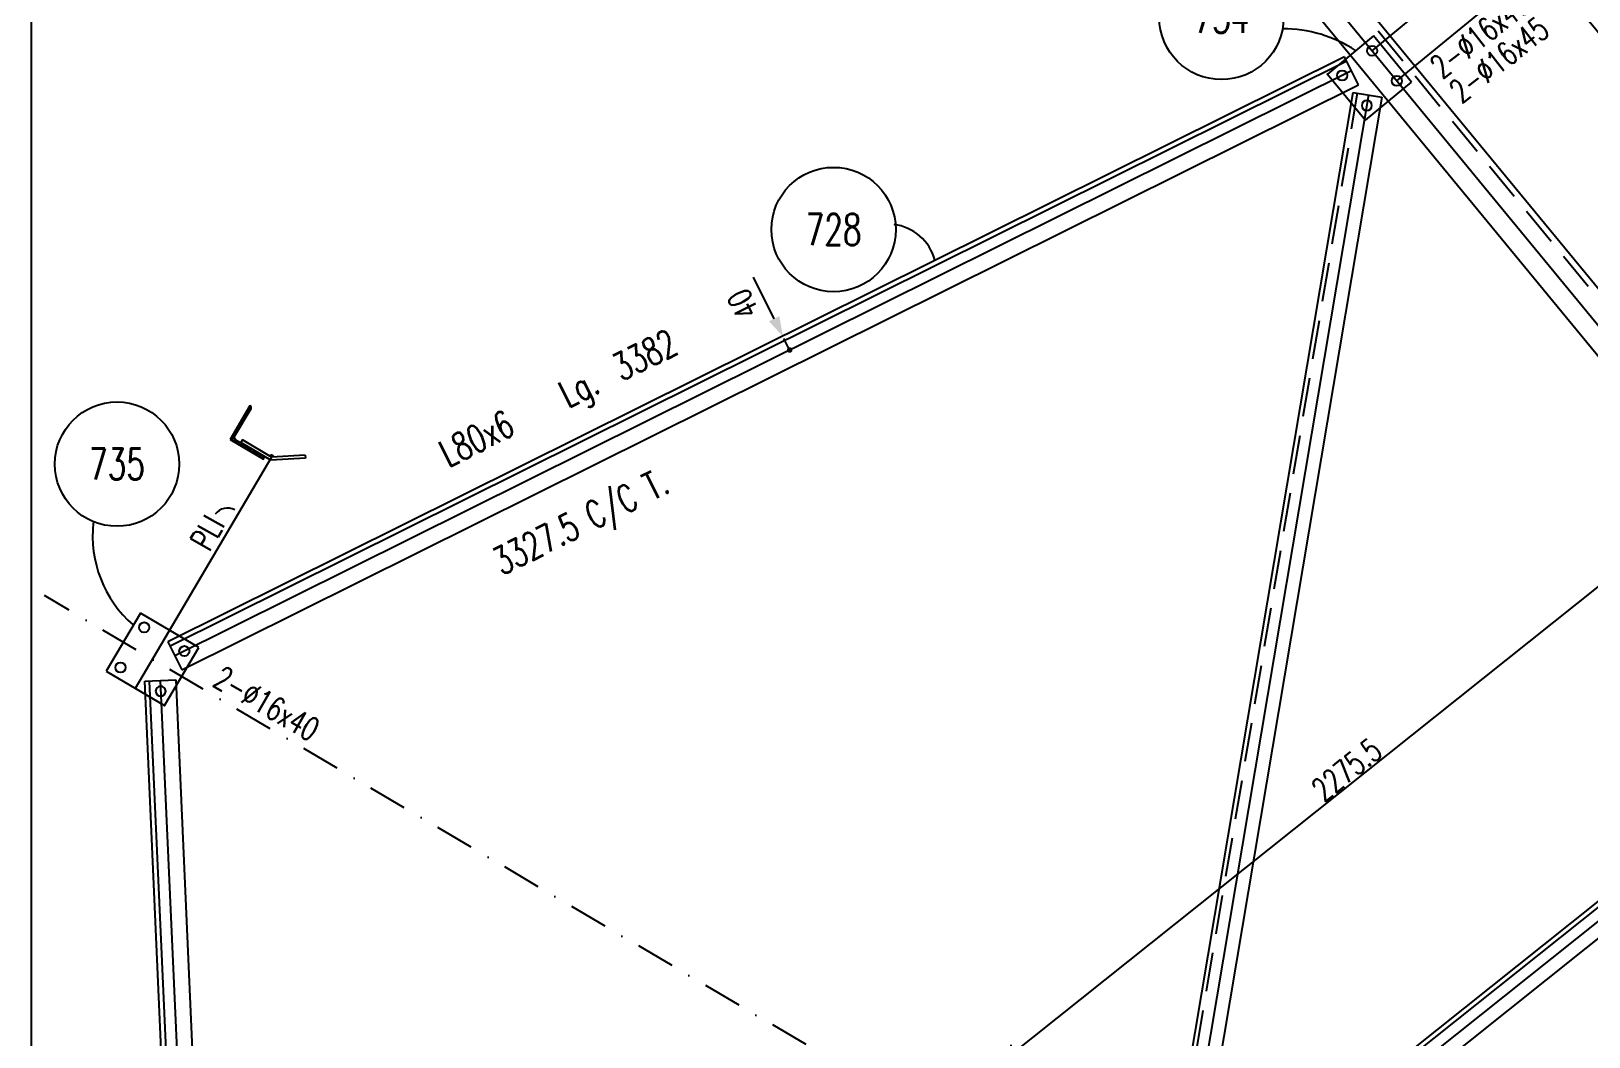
# Model space of a CAD drawing. Extents: x 686686 to 702906, y -4957 to 6593.
# Drawn here: x 686686 to 690695, y 154 to 2741 of the extents above; entities that cross this region are included whole.
import ezdxf
from ezdxf.enums import TextEntityAlignment as Align

# ---------------------------------------------------------------- set-up
doc = ezdxf.new("R2010")
doc.units = 0
doc.header["$LTSCALE"] = 200
doc.header["$MEASUREMENT"] = 0
doc.linetypes.add('DASHDOT', pattern=[1, 0.5, -0.25, 0, -0.25])
doc.linetypes.add('DASHED', pattern=[0.75, 0.5, -0.25])
doc.layers.get('0').update_dxf_attribs({"linetype": 'CONTINUOUS'})
for name, color, linetype in [('ASSI', 6, 'CONTINUOUS'), ('BOLLINI_1', 7, 'CONTINUOUS'), ('FORI', 2, 'CONTINUOUS'), ('LINEA_ANG', 2, 'CONTINUOUS'), ('LINEE_PIASTRE', 2, 'CONTINUOUS'), ('LS', 7, 'CONTINUOUS'), ('MZ', 6, 'DASHDOT'), ('PIASTRE', 5, 'CONTINUOUS'), ('QT_MAL', 7, 'CONTINUOUS'), ('QT_MPR', 7, 'CONTINUOUS'), ('TRAT-Y', 7, 'DASHED')]:
    doc.layers.add(name, color=color, linetype=linetype)
doc.styles.add('QUOTE', font='ROMANS8.SHX', dxfattribs={"width": 0.7})
doc.styles.add('RQL', font='ROMANS8.SHX', dxfattribs={"width": 0.7})
doc.styles.add('RS', font='ROMANS8.shx', dxfattribs={"width": 0.7})
doc.styles.get("Standard").update_dxf_attribs({"font": 'ROMANS8.SHX', "width": 0.7})
doc.dimstyles.new('FRECCE1', dxfattribs={"dimtxt": 60, "dimasz": 6.66, "dimexe": 0, "dimexo": 0, "dimgap": 1, "dimtad": 1, "dimzin": 0, "dimdsep": 46, "dimtxsty": 'RS', "dimblk1": 'QUOTP', "dimblk2": 'QUOTF', "dimsah": 1, "dimcen": 0, "dimclrd": 2, "dimclre": 2, "dimclrt": 7, "dimadec": 0, "dimazin": 0, "dimtfac": 1, "dimtix": 1, "dimtmove": 2, "dimatfit": 3, "dimldrblk": 'QUOTP', "dimfxl": 1, "dimtolj": 1, "dimtzin": 0, "dimarcsym": 0})
doc.dimstyles.new('TRATTO', dxfattribs={"dimscale": 0, "dimtxt": 60, "dimasz": 40, "dimexe": 0, "dimexo": 0, "dimgap": 5, "dimtad": 1, "dimrnd": 0.5, "dimdsep": 46, "dimtxsty": 'RS', "dimblk1": 'OBLIQUE', "dimblk2": 'OBLIQUE', "dimsah": 1, "dimcen": 0.09, "dimclrd": 2, "dimclre": 2, "dimclrt": 7, "dimadec": 0, "dimazin": 0, "dimtfac": 1, "dimtix": 1, "dimtmove": 2, "dimatfit": 3, "dimfxl": 1, "dimtolj": 1, "dimtzin": 0, "dimarcsym": 0})

# ---------------------------------------------------------------- blocks, each defined once
blk = doc.blocks.new('ASSE98')
blk.add_line((0, 0), (1, 0))
at = {"color": 7, "flags": 1}
for tag, p in [('LAV1', (3.07431, 6.82847)), ('LAV2', (3.07431, 6.49513)), ('LAV3', (3.07431, 6.1618)), ('LAV4', (3.07431, 5.82847)), ('LAV5', (3.07431, 5.49513)), ('LAV6', (3.07431, 5.1618)), ('LAV7', (3.07431, 4.82847)), ('LAV8', (3.07431, 4.49513)), ('LAV9', (3.07431, 4.1618)), ('LAV10', (3.07431, 3.82847))]:
    blk.add_attdef(tag, p, '', height=0.2, dxfattribs=at)
at = {"color": 7, "style": 'QUOTE', "width": 0.5, "flags": 1}
for tag, p in [('TI', (1.38308, 6.82731)), ('DI_S', (1.38308, 6.42178)), ('D_S', (1.38308, 6.02092)), ('E_S', (1.38308, 5.68065)), ('NFORI', (1.36454, 5.29792)), ('ALAR', (1.36349, 4.93246)), ('FAM', (1.3775, 4.54645)), ('ALA', (1.38308, 4.19257)), ('DISP2', (1.38308, 3.84971)), ('DISP1', (1.38308, 3.50686)), ('PINZAF', (1.38308, 3.164)), ('PINZAI', (1.38308, 2.82114)), ('TRP', (1.38308, 2.47829)), ('NP', (1.38308, 2.13543)), ('SV', (1.38308, 1.79257)), ('PESO', (1.38308, 1.44971)), ('QUA', (1.38308, 1.10686)), ('LUN', (1.38308, 0.764)), ('PROF', (1.38308, 0.42114)), ('POS', (1.38308, 0.07829))]:
    blk.add_attdef(tag, p, '', height=0.2, dxfattribs=at)
blk = doc.blocks.new('16')
blk.add_circle((0, 0), 1)
blk = doc.blocks.new('MRKR_98')
blk.add_point((0, 0))
at = {"color": 7, "style": 'QUOTE', "width": 0.5, "flags": 1}
for tag, p in [('TI', (3.73, 6.83)), ('DI_S', (3.73, 6.42)), ('D_S', (3.73, 6.02)), ('AUX2', (3.71, 4.93)), ('NFORI', (3.72, 5.3)), ('AUX1', (3.73, 4.19)), ('E_S', (3.73, 5.68)), ('FAM', (3.73, 4.55)), ('COMMESSA', (3.73, 3.85)), ('MD', (3.73, 3.51)), ('MP', (3.73, 3.16)), ('LARGHEZZA', (3.73, 2.82)), ('SPESSORE', (3.73, 2.48)), ('NP', (3.73, 2.14)), ('SV', (3.73, 1.79)), ('PESO', (3.73, 1.45)), ('QUA', (3.73, 1.11)), ('LUN', (3.73, 0.76)), ('PROF', (3.73, 0.42)), ('POS', (3.73, 0.08))]:
    blk.add_attdef(tag, p, '', height=0.2, dxfattribs=at)
at = {"color": 7, "flags": 1}
for tag, p in [('LAV1', (5.26, 6.88)), ('LAV2', (5.26, 6.55)), ('LAV3', (5.26, 6.21)), ('LAV4', (5.26, 5.88)), ('LAV5', (5.26, 5.55)), ('LAV6', (5.26, 5.21)), ('LAV7', (5.26, 4.88)), ('LAV8', (5.26, 4.55)), ('LAV9', (5.26, 4.21)), ('LAV10', (5.26, 3.88))]:
    blk.add_attdef(tag, p, '', height=0.2, dxfattribs=at)
blk = doc.blocks.new('_OBLIQUE')
at = {"color": 0, "linetype": 'ByBlock'}
blk.add_line((-0.5, -0.5), (0.5, 0.5), dxfattribs=at)
blk = doc.blocks.new('*D42')
at = {"layer": 'QT_MPR', "color": 2, "lineweight": -2, "transparency": 16777216}
for p, q in [((690983.6, 1523.1), (689204.1, 105.1)), ((691403, 996.7), (690983.6, 1523.1)), ((689623.6, -421.2), (689204.1, 105.1))]:
    blk.add_line(p, q, dxfattribs=at)
at = {"layer": 'QT_MPR', "color": 2, "lineweight": -2, "transparency": 16777216, "xscale": 40, "yscale": 40, "zscale": 40}
for p, rotation in [((690983.6, 1523.1), 38.55057776440333), ((689204.1, 105.1), 218.5505777644033)]:
    blk.add_blockref('_OBLIQUE', p, dxfattribs=dict(at, rotation=rotation))
at = {"layer": 'QT_MPR', "color": 7, "transparency": 16777216, "insert": (690072, 841.5), "char_height": 60, "attachment_point": 5, "rotation": 38.5506, "style": 'RS'}
blk.add_mtext('\\A1;2275.5', dxfattribs=at)
blk = doc.blocks.new('*D147')
at = {"layer": 'QT_MPR', "color": 2, "lineweight": -2, "transparency": 16777216}
for p, q in [((690137.5, 2690.9), (690507.9, 2995.9)), ((690507.9, 2995.9), (690571.4, 2918.7)), ((690201, 2613.7), (690571.4, 2918.7))]:
    blk.add_line(p, q, dxfattribs=at)
at = {"layer": 'QT_MPR', "color": 2, "lineweight": -2, "transparency": 16777216, "xscale": 40, "yscale": 40, "zscale": 40}
for p, rotation in [((690507.9, 2995.9), 129.4706729200938), ((690571.4, 2918.7), 309.4706729200938)]:
    blk.add_blockref('_OBLIQUE', p, dxfattribs=dict(at, rotation=rotation))
at = {"layer": 'QT_MPR', "color": 7, "transparency": 16777216, "insert": (690563.3, 2983.7), "char_height": 60, "attachment_point": 5, "rotation": 309.4707, "style": 'RS'}
blk.add_mtext('\\A1;100', dxfattribs=at)
blk = doc.blocks.new('*D148')
at = {"layer": 'QT_MPR', "color": 2, "lineweight": -2, "transparency": 16777216}
for p, q in [((690201, 2613.7), (690571.4, 2918.7)), ((690571.4, 2918.7), (691850.6, 1365.3)), ((691480.2, 1060.3), (691850.6, 1365.3))]:
    blk.add_line(p, q, dxfattribs=at)
at = {"layer": 'QT_MPR', "color": 2, "lineweight": -2, "transparency": 16777216, "xscale": 40, "yscale": 40, "zscale": 40}
for p, rotation in [((690571.4, 2918.7), 129.4706729200938), ((691850.6, 1365.3), 309.4706729200938)]:
    blk.add_blockref('_OBLIQUE', p, dxfattribs=dict(at, rotation=rotation))
at = {"layer": 'QT_MPR', "color": 7, "transparency": 16777216, "insert": (691234.7, 2181.8), "char_height": 60, "attachment_point": 5, "rotation": 309.4707, "style": 'RS'}
blk.add_mtext('\\A1;2012.5', dxfattribs=at)
blk = doc.blocks.new('*D154')
at = {"layer": 'QT_MPR', "color": 2, "lineweight": -2, "transparency": 16777216}
for p, q in [((688934.3, 4246.3), (689258.4, 4513.2)), ((689258.4, 4513.2), (690507.9, 2995.9)), ((690137.5, 2690.9), (690507.9, 2995.9))]:
    blk.add_line(p, q, dxfattribs=at)
at = {"layer": 'QT_MPR', "color": 2, "lineweight": -2, "transparency": 16777216, "xscale": 40, "yscale": 40, "zscale": 40}
for p, rotation in [((689258.4, 4513.2), 129.4706729200938), ((690507.9, 2995.9), 309.4706729200938)]:
    blk.add_blockref('_OBLIQUE', p, dxfattribs=dict(at, rotation=rotation))
at = {"layer": 'QT_MPR', "color": 7, "transparency": 16777216, "insert": (689903.7, 3800.7), "char_height": 60, "attachment_point": 5, "rotation": 309.4707, "style": 'RS'}
blk.add_mtext('\\A1;1965.5', dxfattribs=at)
blk = doc.blocks.new('QUOTP')
at = {"layer": 'ASSI', "color": 2, "const_width": 1.07}
blk.add_lwpolyline([(-0.53, 0, 1), (0.53, 0, 1)], format="xyb", close=True, dxfattribs=at)
blk = doc.blocks.new('QUOTF')
at = {"layer": 'LS', "color": 2}
blk.add_line((7.5, 0), (25.5, 0), dxfattribs=at)
blk.add_solid([(7.5, 2.25), (0, 0), (7.5, -2.25)], dxfattribs=at)
blk = doc.blocks.new('*D173')
at = {"layer": 'QT_MAL', "color": 2, "lineweight": -2, "transparency": 16777216}
for p, q in [((688620.7, 1956.7), (688620.7, 1956.7)), ((688635.5, 1926.8), (688623.7, 1950.7)), ((688638.5, 1920.9), (688638.5, 1920.9))]:
    blk.add_line(p, q, dxfattribs=at)
at = {"layer": 'QT_MAL', "color": 2, "lineweight": -2, "transparency": 16777216, "xscale": 6.66, "yscale": 6.66, "zscale": 6.66}
for name, p, rotation in [('QUOTF', (688620.7, 1956.7), 116.4230334710767), ('QUOTP', (688638.5, 1920.9), 296.4230334710767)]:
    blk.add_blockref(name, p, dxfattribs=dict(at, rotation=rotation))
at = {"layer": 'QT_MAL', "color": 7, "transparency": 16777216, "insert": (688518.2, 2039), "char_height": 60, "attachment_point": 5, "rotation": 116.423, "style": 'RS'}
blk.add_mtext('\\A1;40', dxfattribs=at)
blk = doc.blocks.new('bull')
at = {"style": 'RS', "width": 0.7, "flags": 1}
for tag, p in [('NN', (-12.25, 0)), ('DIAMETRO', (0, -4.86)), ('SERRAGGIO', (0, -9.71)), ('LUNGHEZZA', (0, -14.57)), ('NB', (0, -19.43)), ('TIPO', (0, -24.12)), ('EL', (-0.14, -29))]:
    blk.add_attdef(tag, p, '', height=3, dxfattribs=at)
at = {"style": 'RS', "width": 0.7}
blk.add_attdef('BULLONE', (0, 0), '', height=3, dxfattribs=at)
blk = doc.blocks.new('xxx')
blk.add_circle((0, 0), 8)
at = {"color": 3, "style": 'RQL', "width": 0.7}
blk.add_attdef('POS', text='', height=4, dxfattribs=at).set_placement((0, 0), align=Align.MIDDLE)
at = {"color": 3, "style": 'RQL', "width": 0.7, "flags": 1}
blk.add_attdef('POS1', (-0.39, -5.42), '', height=2, dxfattribs=at)
at = {"style": 'RQL', "width": 0.7, "flags": 1}
blk.add_attdef('TIPO', (-0.39, -8.66), '', height=2, dxfattribs=at)

msp = doc.modelspace()

# ---------------------------------------------------------------- hatches: boundary and pattern name
at = {"layer": 'LS'}
h = msp.add_hatch(dxfattribs=at)
h.set_pattern_fill('_U', color=6, scale=5, angle=14.497471, style=0, pattern_type=0)
h.set_pattern_definition([(14.497471, (269598.2056, 247884.791), (-1.251686354, 4.840793455), [])])
edge = h.paths.add_edge_path()
edge.add_line((687198.084, 1691.184), (687284.244, 1640.427))
edge.add_line((687284.244, 1640.427), (687285.259, 1642.15))
edge.add_arc((687281.813, 1644.18), 4, -30.502529, 59.497471)
edge.add_line((687283.843, 1647.627), (687213.192, 1689.248))
edge.add_arc((687217.252, 1696.141), 8, 149.497471, 239.497471, ccw=False)
edge.add_line((687210.359, 1700.201), (687251.981, 1770.853))
edge.add_arc((687248.534, 1772.883), 4, -30.502529, 59.497471)
edge.add_line((687250.564, 1776.33), (687248.841, 1777.345))
edge.add_line((687248.841, 1777.345), (687198.084, 1691.184))

# ---------------------------------------------------------------- linework, layer by layer
at = {"layer": 'LINEA_ANG'}
for p, q in [((695378.223, -3578.913), (688934.303, 4246.344)), ((688849.388, 4176.419), (695293.308, -3648.839)), ((690066.635, 2675.168), (687037.942, 1170.194)), ((690102.234, 2603.525), (690066.635, 2675.168)), ((687073.542, 1098.551), (690102.234, 2603.525)), ((689201.981, -2684.949), (690088.947, 2583.916)), ((690162.906, 2571.466), (689275.94, -2697.4)), ((690088.947, 2583.916), (690162.906, 2571.466)), ((687037.942, 1170.194), (687073.542, 1098.551)), ((686978.283, 1068.922), (687058.202, 1072.512)), ((687130.044, -2309.671), (686978.283, 1068.922)), ((687058.202, 1072.512), (687209.963, -2306.081)), ((691399.212, 1044.832), (687220.674, -2284.954)), ((687267.414, -2343.608), (691445.952, 986.177))]:
    msp.add_line(p, q, dxfattribs=at)
at = {"layer": 'LINEA_ANG', "color": 2}
for p, q in [((690072.197, 2663.974), (687043.505, 1159)), ((687142.531, -2309.11), (686990.77, 1069.483)), ((691406.378, 1035.838), (687227.841, -2293.948))]:
    msp.add_line(p, q, dxfattribs=at)
msp.add_lwpolyline([(687198.084, 1691.184), (687284.244, 1640.427), (687285.259, 1642.15, 0.41421356), (687283.843, 1647.627), (687213.192, 1689.248, -0.41421356), (687210.359, 1700.201), (687251.981, 1770.853, 0.41421356), (687250.564, 1776.33), (687248.841, 1777.345)], format="xyb", close=True, dxfattribs=at)
at = {"layer": 'LINEE_PIASTRE'}
for p, q in [((690141.129, 2728.906), (690022.249, 2631.011)), ((690239.025, 2610.026), (690141.129, 2728.906)), ((690022.249, 2631.011), (690120.144, 2512.131)), ((690120.144, 2512.131), (690239.025, 2610.026)), ((686967.435, 1244.496), (686879.116, 1094.576)), ((687117.354, 1156.177), (686967.435, 1244.496)), ((687029.036, 1006.258), (687117.354, 1156.177)), ((686879.116, 1094.576), (687029.036, 1006.258))]:
    msp.add_line(p, q, dxfattribs=at)
at = {"layer": 'LS', "color": 6}
for p, q in [((689953.409, 2914.392), (694472.739, -2573.714)), ((687304.782, 1645.737), (686954.076, 1050.417))]:
    msp.add_line(p, q, dxfattribs=at)
at = {"layer": 'LS', "color": 2}
for p, q in [((687229.822, 1689.896), (687225.762, 1683.004)), ((687304.782, 1645.737), (687229.822, 1689.896)), ((687302.812, 1637.613), (687225.762, 1683.004)), ((687391.643, 1650.655), (687304.782, 1645.737)), ((687391.643, 1650.655), (687392.095, 1642.668)), ((687392.095, 1642.668), (687302.812, 1637.613))]:
    msp.add_line(p, q, dxfattribs=at)
at = {"layer": 'LS', "color": 8}
msp.add_lwpolyline([(686686.108, 6522.765), (686686.108, -4957.235), (699406.108, -4957.235), (699406.108, -3357.235), (702906.108, -3357.235), (702906.108, 6522.765), (686686.108, 6522.765)], close=True, dxfattribs=at)
at = {"layer": 'LS', "const_width": 7.25}
msp.add_lwpolyline([(687308.651, 1645.956, 0.00393328), (687308.647, 1646.017, 0.73561911), (687301.443, 1647.704, 0.73561911)], format="xyb", dxfattribs=at)
at = {"layer": 'LS', "color": 6}
for centre, radius, start, end in [((689908.699, 2408.459), 338.747, 56.633073, 90.303691), ((688891.498, 2120.488), 124.451, 14.643454, 82.84081), ((687191.791, 1474.604), 39.704, 62.492808, 143.170726), ((687148.709, 1443.457), 304.576, 173.82707, 228.963281)]:
    msp.add_arc(centre, radius, start, end, dxfattribs=at)
at = {"layer": 'MZ'}
msp.add_line((691611.767, -1592.475), (686720.228, 1289.152), dxfattribs=at)
at = {"layer": 'TRAT-Y'}
for p, q in [((695365.872, -3589.084), (688921.951, 4236.173)), ((689213.321, -2686.858), (690100.287, 2582.007))]:
    msp.add_line(p, q, dxfattribs=at)

# ---------------------------------------------------------------- block references
at = {"layer": 'ASSI'}
for p, xscale, zscale, rotation in [((695378.223, -3578.913), 10137, 10137, 129.4706729200938), ((690128.392, 2577.276), 5343, 5343, 260.4443642950292), ((687018.242, 1070.717), 3382, 3382, 272.5719085883557), ((691424.14, 1013.549), 5342.999999999999, 5342.999999999999, 218.5505777644033)]:
    msp.add_blockref('ASSE98', p, dxfattribs=dict(at, xscale=xscale, zscale=zscale, rotation=rotation))
ref = msp.add_blockref('ASSE98', (690084.434, 2639.347), dxfattribs=dict(at, xscale=3382, zscale=3382, rotation=206.4230334710768))
ref.add_attrib('PROF', 'L80x6', (687759.516, 1618.08), dxfattribs={"layer": '0', "color": 2, "height": 70, "rotation": 26.423033, "style": 'QUOTE', "width": 0.7})
ref.add_attrib('LUN', '3382', (688205.79, 1839.836), dxfattribs={"layer": '0', "color": 2, "height": 70, "rotation": 26.423033, "style": 'QUOTE', "width": 0.7})
ref.add_attrib('PESO', '3327.5 C/C T.', (687897.464, 1340.465), dxfattribs={"layer": '0', "color": 2, "height": 70, "rotation": 26.423033, "style": 'QUOTE', "width": 0.7})
ref.add_attrib('SV', 'Lg.', (688067.758, 1771.247), dxfattribs={"layer": '0', "color": 2, "height": 70, "rotation": 26.423033, "style": 'QUOTE', "width": 0.7})
at = {"layer": 'BOLLINI_1'}
for p, xscale, yscale, zscale, values in [((689749.805, 2776.724), 19.9999999995, 19.9999999995, 19.9999999995, {'POS': '734'}), ((688751.47, 2230.997), 19.99799999950235, 19.99799999950235, 19.99799999950235, {'POS': '728'}), ((686907.146, 1627.526), 19.9999999995, 19.9999999995, 19.9999999995, {'POS': '735'})]:
    msp.add_blockref('xxx', p, dxfattribs=dict(at, xscale=xscale, yscale=yscale, zscale=zscale)).add_auto_attribs(values)
at = {"layer": 'FORI', "yscale": 13, "zscale": 13}
for p, xscale, rotation in [((690137.45, 2690.9), 13, 354.4706729200515), ((690201.018, 2613.705), 13, 354.4706729200515), ((690123.823, 2550.137), -13, 118.9949420594324), ((686976.994, 1207.528), 13, 104.4974710295975), ((686916.084, 1104.135), 13, 104.4974710295975), ((687019.477, 1043.226), -13, 118.9949420594324)]:
    msp.add_blockref('16', p, dxfattribs=dict(at, xscale=xscale, rotation=rotation))
at = {"layer": 'FORI', "xscale": 13, "yscale": 13, "zscale": 13}
for p in [(690060.255, 2627.332), (687080.386, 1146.619)]:
    msp.add_blockref('16', p, dxfattribs=at)
at = {"layer": 'LS', "color": 7, "xscale": 20, "yscale": 20, "zscale": 20}
for p, rotation, values in [((690317.944, 2616.462), 38.06334379777987, {'BULLONE': '2-%%c16x40                '}), ((690367.267, 2553.476), 38.06334379777987, {'BULLONE': '2-%%c16x45                '}), ((687150.133, 1058.602), 330.0433402200936, {'BULLONE': '2-%%c16x40                '})]:
    msp.add_blockref('bull', p, dxfattribs=dict(at, rotation=rotation)).add_auto_attribs(values)
at = {"layer": 'PIASTRE'}
for p, xscale, yscale, zscale, rotation in [((690022.249, 2631.011), 19.99999999999998, 19.99999999999998, 19.99999999999998, 309.4706729200556), ((687029.036, 1006.258), 19.99999999999999, 19.99999999999999, 19.99999999999999, 59.49747102960159)]:
    msp.add_blockref('MRKR_98', p, dxfattribs=dict(at, xscale=xscale, yscale=yscale, zscale=zscale, rotation=rotation))

# ---------------------------------------------------------------- texts
at = {"layer": 'LS', "color": 7, "style": 'RS', "width": 0.7}
msp.add_text('PLI', height=60, rotation=60.475029, dxfattribs=at).set_placement((687139.599, 1450.843), align=Align.MIDDLE)

# ---------------------------------------------------------------- dimensions: what is measured, and where the dimension line sits
at = {"layer": 'QT_MAL'}
dim = msp.add_linear_dim(base=(688620.702, 1956.676), p1=(688638.502, 1920.855), p2=(688620.702, 1956.676), angle=116.423033, text='40', dimstyle='FRECCE1', dxfattribs=at)
dim.commit()
dim.dimension.update_dxf_attribs({"geometry": '*D173', "text_midpoint": (688518.191, 2039.014), "dimtype": 128})
at = {"layer": 'QT_MPR'}
for base, p1, p2, angle, text, picture, middle in [((690507.864, 2995.927), (688934.303, 4246.344), (690137.45, 2690.9), 309.470673, '1965.5', '*D154', (689903.653, 3800.65)), ((690571.432, 2918.732), (690137.45, 2690.9), (690201.018, 2613.705), 309.470673, '100', '*D147', (690563.296, 2983.671)), ((691850.633, 1365.318), (690201.018, 2613.705), (691480.219, 1060.291), 309.470673, '2012.5', '*D148', (691234.682, 2181.847)), ((689204.15, 105.141), (691403.024, 996.723), (689623.618, -421.248), 38.550578, '2275.5', '*D42', (690072.041, 841.498))]:
    dim = msp.add_linear_dim(base=base, p1=p1, p2=p2, angle=angle, text=text, dimstyle='TRATTO', override={"dimscale": 1}, dxfattribs=at)
    dim.commit()
    dim.dimension.update_dxf_attribs({"geometry": picture, "text_midpoint": middle, "dimtype": 128})

doc.saveas('drawing.dxf')
